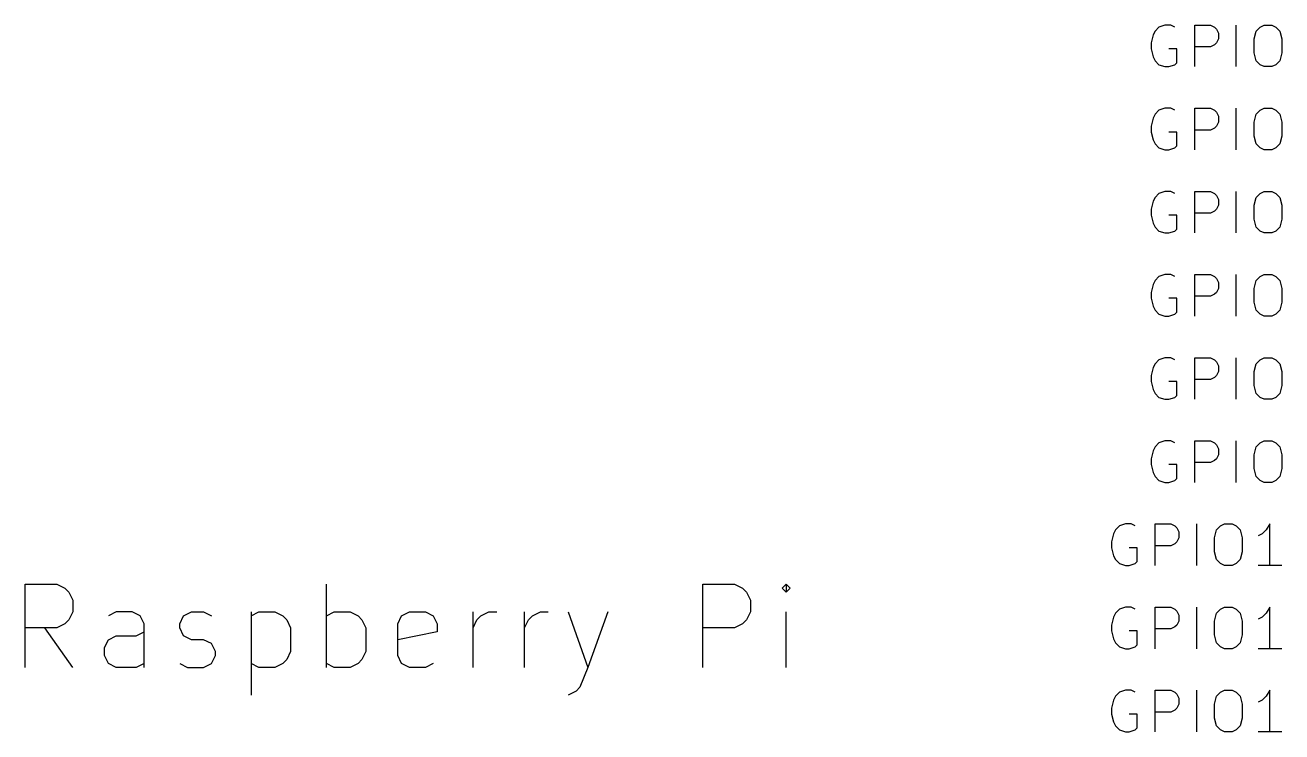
# Model space of a CAD drawing. Extents: x 0.4 to 16.1, y -11.3 to -0.4.
# Drawn here: x 3.043 to 4.553, y -7.523 to -6.673 of the extents above; entities that cross this region are included whole.
import ezdxf

# ---------------------------------------------------------------- set-up
doc = ezdxf.new("R2010")
doc.units = 0
doc.header["$MEASUREMENT"] = 0
doc.layers.add('CYAN2', color=4, linetype='CONTINUOUS')
doc.layers.add('RED2', color=1, linetype='CONTINUOUS')

msp = doc.modelspace()

# ---------------------------------------------------------------- linework, layer by layer
at = {"layer": 'CYAN2', "linetype": 'CONTINUOUS'}
for p, q in [((4.4124, -6.6731), (4.4052, -6.6755)), ((4.4124, -6.6731), (4.4052, -6.6755)), ((4.4195, -6.6731), (4.4124, -6.6731)), ((4.4195, -6.6731), (4.4124, -6.6731)), ((4.4243, -6.6755), (4.4195, -6.6731)), ((4.4243, -6.6755), (4.4195, -6.6731)), ((4.4481, -6.7231), (4.4481, -6.6731)), ((4.4481, -6.6731), (4.4671, -6.6731)), ((4.4481, -6.7231), (4.4481, -6.6731)), ((4.4481, -6.6731), (4.4671, -6.6731)), ((4.4671, -6.6731), (4.4719, -6.6755)), ((4.4671, -6.6731), (4.4719, -6.6755)), ((4.4981, -6.7231), (4.4981, -6.6731)), ((4.4981, -6.7231), (4.4981, -6.6731)), ((4.5267, -6.6755), (4.5314, -6.6731)), ((4.5267, -6.6755), (4.5314, -6.6731)), ((4.5314, -6.6731), (4.5409, -6.6731)), ((4.5314, -6.6731), (4.5409, -6.6731)), ((4.5409, -6.6731), (4.5457, -6.6755)), ((4.5409, -6.6731), (4.5457, -6.6755)), ((4.3981, -6.685), (4.3957, -6.6946)), ((4.3981, -6.685), (4.3957, -6.6946)), ((4.4005, -6.6803), (4.3981, -6.685)), ((4.4005, -6.6803), (4.3981, -6.685)), ((4.4052, -6.6755), (4.4005, -6.6803)), ((4.4052, -6.6755), (4.4005, -6.6803)), ((4.4719, -6.6755), (4.4743, -6.6779)), ((4.4719, -6.6755), (4.4743, -6.6779)), ((4.4743, -6.6779), (4.4767, -6.6827)), ((4.4743, -6.6779), (4.4767, -6.6827)), ((4.4767, -6.6827), (4.4767, -6.6898)), ((4.4767, -6.6827), (4.4767, -6.6898)), ((4.5195, -6.6898), (4.5219, -6.6803)), ((4.5195, -6.6898), (4.5219, -6.6803)), ((4.5219, -6.6803), (4.5267, -6.6755)), ((4.5219, -6.6803), (4.5267, -6.6755)), ((4.5457, -6.6755), (4.5505, -6.6803)), ((4.5457, -6.6755), (4.5505, -6.6803)), ((4.5505, -6.6803), (4.5529, -6.6898)), ((4.5505, -6.6803), (4.5529, -6.6898)), ((4.3957, -6.6946), (4.3957, -6.7017)), ((4.3957, -6.6946), (4.3957, -6.7017)), ((4.3957, -6.7017), (4.3981, -6.7112)), ((4.3957, -6.7017), (4.3981, -6.7112)), ((4.4267, -6.7017), (4.4171, -6.7017)), ((4.4267, -6.7017), (4.4171, -6.7017)), ((4.4267, -6.7184), (4.4267, -6.7017)), ((4.4267, -6.7184), (4.4267, -6.7017)), ((4.4671, -6.6993), (4.4481, -6.6993)), ((4.4671, -6.6993), (4.4481, -6.6993)), ((4.4719, -6.6969), (4.4671, -6.6993)), ((4.4719, -6.6969), (4.4671, -6.6993)), ((4.4743, -6.6946), (4.4719, -6.6969)), ((4.4743, -6.6946), (4.4719, -6.6969)), ((4.4767, -6.6898), (4.4743, -6.6946)), ((4.4767, -6.6898), (4.4743, -6.6946)), ((4.5195, -6.7065), (4.5195, -6.6898)), ((4.5195, -6.7065), (4.5195, -6.6898)), ((4.5529, -6.6898), (4.5529, -6.7065)), ((4.5529, -6.6898), (4.5529, -6.7065)), ((4.3981, -6.7112), (4.4005, -6.716)), ((4.3981, -6.7112), (4.4005, -6.716)), ((4.4005, -6.716), (4.4052, -6.7208)), ((4.4005, -6.716), (4.4052, -6.7208)), ((4.4243, -6.7208), (4.4267, -6.7184)), ((4.4243, -6.7208), (4.4267, -6.7184)), ((4.5219, -6.716), (4.5195, -6.7065)), ((4.5219, -6.716), (4.5195, -6.7065)), ((4.5267, -6.7208), (4.5219, -6.716)), ((4.5267, -6.7208), (4.5219, -6.716)), ((4.5505, -6.716), (4.5457, -6.7208)), ((4.5505, -6.716), (4.5457, -6.7208)), ((4.5529, -6.7065), (4.5505, -6.716)), ((4.5529, -6.7065), (4.5505, -6.716)), ((4.4052, -6.7208), (4.4124, -6.7231)), ((4.4052, -6.7208), (4.4124, -6.7231)), ((4.4124, -6.7231), (4.4171, -6.7231)), ((4.4124, -6.7231), (4.4171, -6.7231)), ((4.4171, -6.7231), (4.4243, -6.7208)), ((4.4171, -6.7231), (4.4243, -6.7208)), ((4.5314, -6.7231), (4.5267, -6.7208)), ((4.5314, -6.7231), (4.5267, -6.7208)), ((4.5409, -6.7231), (4.5314, -6.7231)), ((4.5409, -6.7231), (4.5314, -6.7231)), ((4.5457, -6.7208), (4.5409, -6.7231)), ((4.5457, -6.7208), (4.5409, -6.7231)), ((4.4052, -6.7755), (4.4005, -6.7803)), ((4.4052, -6.7755), (4.4005, -6.7803)), ((4.4124, -6.7731), (4.4052, -6.7755)), ((4.4124, -6.7731), (4.4052, -6.7755)), ((4.4195, -6.7731), (4.4124, -6.7731)), ((4.4195, -6.7731), (4.4124, -6.7731)), ((4.4243, -6.7755), (4.4195, -6.7731)), ((4.4243, -6.7755), (4.4195, -6.7731)), ((4.4481, -6.8231), (4.4481, -6.7731)), ((4.4481, -6.7731), (4.4671, -6.7731)), ((4.4481, -6.8231), (4.4481, -6.7731)), ((4.4481, -6.7731), (4.4671, -6.7731)), ((4.4671, -6.7731), (4.4719, -6.7755)), ((4.4671, -6.7731), (4.4719, -6.7755)), ((4.4719, -6.7755), (4.4743, -6.7779)), ((4.4719, -6.7755), (4.4743, -6.7779)), ((4.4743, -6.7779), (4.4767, -6.7827)), ((4.4743, -6.7779), (4.4767, -6.7827)), ((4.4981, -6.8231), (4.4981, -6.7731)), ((4.4981, -6.8231), (4.4981, -6.7731)), ((4.5219, -6.7803), (4.5267, -6.7755)), ((4.5219, -6.7803), (4.5267, -6.7755)), ((4.5267, -6.7755), (4.5314, -6.7731)), ((4.5267, -6.7755), (4.5314, -6.7731)), ((4.5314, -6.7731), (4.5409, -6.7731)), ((4.5314, -6.7731), (4.5409, -6.7731)), ((4.5409, -6.7731), (4.5457, -6.7755)), ((4.5409, -6.7731), (4.5457, -6.7755)), ((4.5457, -6.7755), (4.5505, -6.7803)), ((4.5457, -6.7755), (4.5505, -6.7803)), ((4.3981, -6.785), (4.3957, -6.7946)), ((4.3981, -6.785), (4.3957, -6.7946)), ((4.3957, -6.7946), (4.3957, -6.8017)), ((4.3957, -6.7946), (4.3957, -6.8017)), ((4.4005, -6.7803), (4.3981, -6.785)), ((4.4005, -6.7803), (4.3981, -6.785)), ((4.4743, -6.7946), (4.4719, -6.7969)), ((4.4743, -6.7946), (4.4719, -6.7969)), ((4.4767, -6.7898), (4.4743, -6.7946)), ((4.4767, -6.7898), (4.4743, -6.7946)), ((4.4767, -6.7827), (4.4767, -6.7898)), ((4.4767, -6.7827), (4.4767, -6.7898)), ((4.5195, -6.7898), (4.5219, -6.7803)), ((4.5195, -6.7898), (4.5219, -6.7803)), ((4.5195, -6.8065), (4.5195, -6.7898)), ((4.5195, -6.8065), (4.5195, -6.7898)), ((4.5505, -6.7803), (4.5529, -6.7898)), ((4.5505, -6.7803), (4.5529, -6.7898)), ((4.5529, -6.7898), (4.5529, -6.8065)), ((4.5529, -6.7898), (4.5529, -6.8065)), ((4.3957, -6.8017), (4.3981, -6.8112)), ((4.3957, -6.8017), (4.3981, -6.8112)), ((4.4267, -6.8017), (4.4171, -6.8017)), ((4.4267, -6.8017), (4.4171, -6.8017)), ((4.4267, -6.8184), (4.4267, -6.8017)), ((4.4267, -6.8184), (4.4267, -6.8017)), ((4.4671, -6.7993), (4.4481, -6.7993)), ((4.4671, -6.7993), (4.4481, -6.7993)), ((4.4719, -6.7969), (4.4671, -6.7993)), ((4.4719, -6.7969), (4.4671, -6.7993)), ((4.5219, -6.816), (4.5195, -6.8065)), ((4.5219, -6.816), (4.5195, -6.8065)), ((4.5529, -6.8065), (4.5505, -6.816)), ((4.5529, -6.8065), (4.5505, -6.816)), ((4.3981, -6.8112), (4.4005, -6.816)), ((4.3981, -6.8112), (4.4005, -6.816)), ((4.4005, -6.816), (4.4052, -6.8208)), ((4.4005, -6.816), (4.4052, -6.8208)), ((4.4052, -6.8208), (4.4124, -6.8231)), ((4.4052, -6.8208), (4.4124, -6.8231)), ((4.4124, -6.8231), (4.4171, -6.8231)), ((4.4124, -6.8231), (4.4171, -6.8231)), ((4.4171, -6.8231), (4.4243, -6.8208)), ((4.4171, -6.8231), (4.4243, -6.8208)), ((4.4243, -6.8208), (4.4267, -6.8184)), ((4.4243, -6.8208), (4.4267, -6.8184)), ((4.5267, -6.8208), (4.5219, -6.816)), ((4.5267, -6.8208), (4.5219, -6.816)), ((4.5314, -6.8231), (4.5267, -6.8208)), ((4.5314, -6.8231), (4.5267, -6.8208)), ((4.5409, -6.8231), (4.5314, -6.8231)), ((4.5409, -6.8231), (4.5314, -6.8231)), ((4.5457, -6.8208), (4.5409, -6.8231)), ((4.5457, -6.8208), (4.5409, -6.8231)), ((4.5505, -6.816), (4.5457, -6.8208)), ((4.5505, -6.816), (4.5457, -6.8208)), ((4.3981, -6.885), (4.3957, -6.8946)), ((4.3981, -6.885), (4.3957, -6.8946)), ((4.4005, -6.8803), (4.3981, -6.885)), ((4.4005, -6.8803), (4.3981, -6.885)), ((4.4052, -6.8755), (4.4005, -6.8803)), ((4.4052, -6.8755), (4.4005, -6.8803)), ((4.4124, -6.8731), (4.4052, -6.8755)), ((4.4124, -6.8731), (4.4052, -6.8755)), ((4.4195, -6.8731), (4.4124, -6.8731)), ((4.4195, -6.8731), (4.4124, -6.8731)), ((4.4243, -6.8755), (4.4195, -6.8731)), ((4.4243, -6.8755), (4.4195, -6.8731)), ((4.4481, -6.9231), (4.4481, -6.8731)), ((4.4481, -6.8731), (4.4671, -6.8731)), ((4.4481, -6.9231), (4.4481, -6.8731)), ((4.4481, -6.8731), (4.4671, -6.8731)), ((4.4671, -6.8731), (4.4719, -6.8755)), ((4.4671, -6.8731), (4.4719, -6.8755)), ((4.4719, -6.8755), (4.4743, -6.8779)), ((4.4719, -6.8755), (4.4743, -6.8779)), ((4.4743, -6.8779), (4.4767, -6.8827)), ((4.4743, -6.8779), (4.4767, -6.8827)), ((4.4767, -6.8827), (4.4767, -6.8898)), ((4.4767, -6.8827), (4.4767, -6.8898)), ((4.4981, -6.9231), (4.4981, -6.8731)), ((4.4981, -6.9231), (4.4981, -6.8731)), ((4.5195, -6.8898), (4.5219, -6.8803)), ((4.5195, -6.8898), (4.5219, -6.8803)), ((4.5219, -6.8803), (4.5267, -6.8755)), ((4.5219, -6.8803), (4.5267, -6.8755)), ((4.5267, -6.8755), (4.5314, -6.8731)), ((4.5267, -6.8755), (4.5314, -6.8731)), ((4.5314, -6.8731), (4.5409, -6.8731)), ((4.5314, -6.8731), (4.5409, -6.8731)), ((4.5409, -6.8731), (4.5457, -6.8755)), ((4.5409, -6.8731), (4.5457, -6.8755)), ((4.5457, -6.8755), (4.5505, -6.8803)), ((4.5457, -6.8755), (4.5505, -6.8803)), ((4.5505, -6.8803), (4.5529, -6.8898)), ((4.5505, -6.8803), (4.5529, -6.8898)), ((4.3957, -6.8946), (4.3957, -6.9017)), ((4.3957, -6.8946), (4.3957, -6.9017)), ((4.4671, -6.8993), (4.4481, -6.8993)), ((4.4671, -6.8993), (4.4481, -6.8993)), ((4.4719, -6.8969), (4.4671, -6.8993)), ((4.4719, -6.8969), (4.4671, -6.8993)), ((4.4743, -6.8946), (4.4719, -6.8969)), ((4.4743, -6.8946), (4.4719, -6.8969)), ((4.4767, -6.8898), (4.4743, -6.8946)), ((4.4767, -6.8898), (4.4743, -6.8946)), ((4.5195, -6.9065), (4.5195, -6.8898)), ((4.5195, -6.9065), (4.5195, -6.8898)), ((4.5529, -6.8898), (4.5529, -6.9065)), ((4.5529, -6.8898), (4.5529, -6.9065)), ((4.3957, -6.9017), (4.3981, -6.9112)), ((4.3957, -6.9017), (4.3981, -6.9112)), ((4.3981, -6.9112), (4.4005, -6.916)), ((4.3981, -6.9112), (4.4005, -6.916)), ((4.4267, -6.9017), (4.4171, -6.9017)), ((4.4267, -6.9017), (4.4171, -6.9017)), ((4.4267, -6.9184), (4.4267, -6.9017)), ((4.4267, -6.9184), (4.4267, -6.9017)), ((4.5219, -6.916), (4.5195, -6.9065)), ((4.5219, -6.916), (4.5195, -6.9065)), ((4.5529, -6.9065), (4.5505, -6.916)), ((4.5529, -6.9065), (4.5505, -6.916)), ((4.4005, -6.916), (4.4052, -6.9208)), ((4.4005, -6.916), (4.4052, -6.9208)), ((4.4052, -6.9208), (4.4124, -6.9231)), ((4.4052, -6.9208), (4.4124, -6.9231)), ((4.4124, -6.9231), (4.4171, -6.9231)), ((4.4124, -6.9231), (4.4171, -6.9231)), ((4.4171, -6.9231), (4.4243, -6.9208)), ((4.4171, -6.9231), (4.4243, -6.9208)), ((4.4243, -6.9208), (4.4267, -6.9184)), ((4.4243, -6.9208), (4.4267, -6.9184)), ((4.5267, -6.9208), (4.5219, -6.916)), ((4.5267, -6.9208), (4.5219, -6.916)), ((4.5314, -6.9231), (4.5267, -6.9208)), ((4.5314, -6.9231), (4.5267, -6.9208)), ((4.5409, -6.9231), (4.5314, -6.9231)), ((4.5409, -6.9231), (4.5314, -6.9231)), ((4.5457, -6.9208), (4.5409, -6.9231)), ((4.5457, -6.9208), (4.5409, -6.9231)), ((4.5505, -6.916), (4.5457, -6.9208)), ((4.5505, -6.916), (4.5457, -6.9208)), ((4.4052, -6.9755), (4.4005, -6.9803)), ((4.4052, -6.9755), (4.4005, -6.9803)), ((4.4124, -6.9731), (4.4052, -6.9755)), ((4.4124, -6.9731), (4.4052, -6.9755)), ((4.4195, -6.9731), (4.4124, -6.9731)), ((4.4195, -6.9731), (4.4124, -6.9731)), ((4.4243, -6.9755), (4.4195, -6.9731)), ((4.4243, -6.9755), (4.4195, -6.9731)), ((4.4481, -7.0231), (4.4481, -6.9731)), ((4.4481, -6.9731), (4.4671, -6.9731)), ((4.4481, -7.0231), (4.4481, -6.9731)), ((4.4481, -6.9731), (4.4671, -6.9731)), ((4.4671, -6.9731), (4.4719, -6.9755)), ((4.4671, -6.9731), (4.4719, -6.9755)), ((4.4719, -6.9755), (4.4743, -6.9779)), ((4.4719, -6.9755), (4.4743, -6.9779)), ((4.4981, -7.0231), (4.4981, -6.9731)), ((4.4981, -7.0231), (4.4981, -6.9731)), ((4.5219, -6.9803), (4.5267, -6.9755)), ((4.5219, -6.9803), (4.5267, -6.9755)), ((4.5267, -6.9755), (4.5314, -6.9731)), ((4.5267, -6.9755), (4.5314, -6.9731)), ((4.5314, -6.9731), (4.5409, -6.9731)), ((4.5314, -6.9731), (4.5409, -6.9731)), ((4.5409, -6.9731), (4.5457, -6.9755)), ((4.5409, -6.9731), (4.5457, -6.9755)), ((4.5457, -6.9755), (4.5505, -6.9803)), ((4.5457, -6.9755), (4.5505, -6.9803)), ((4.3981, -6.985), (4.3957, -6.9946)), ((4.3981, -6.985), (4.3957, -6.9946)), ((4.4005, -6.9803), (4.3981, -6.985)), ((4.4005, -6.9803), (4.3981, -6.985)), ((4.4743, -6.9779), (4.4767, -6.9827)), ((4.4743, -6.9779), (4.4767, -6.9827)), ((4.4767, -6.9898), (4.4743, -6.9946)), ((4.4767, -6.9898), (4.4743, -6.9946)), ((4.4767, -6.9827), (4.4767, -6.9898)), ((4.4767, -6.9827), (4.4767, -6.9898)), ((4.5195, -6.9898), (4.5219, -6.9803)), ((4.5195, -6.9898), (4.5219, -6.9803)), ((4.5195, -7.0065), (4.5195, -6.9898)), ((4.5195, -7.0065), (4.5195, -6.9898)), ((4.5505, -6.9803), (4.5529, -6.9898)), ((4.5505, -6.9803), (4.5529, -6.9898)), ((4.5529, -6.9898), (4.5529, -7.0065)), ((4.5529, -6.9898), (4.5529, -7.0065)), ((4.3957, -6.9946), (4.3957, -7.0017)), ((4.3957, -6.9946), (4.3957, -7.0017)), ((4.3957, -7.0017), (4.3981, -7.0112)), ((4.3957, -7.0017), (4.3981, -7.0112)), ((4.4267, -7.0017), (4.4171, -7.0017)), ((4.4267, -7.0017), (4.4171, -7.0017)), ((4.4267, -7.0184), (4.4267, -7.0017)), ((4.4267, -7.0184), (4.4267, -7.0017)), ((4.4671, -6.9993), (4.4481, -6.9993)), ((4.4671, -6.9993), (4.4481, -6.9993)), ((4.4719, -6.9969), (4.4671, -6.9993)), ((4.4719, -6.9969), (4.4671, -6.9993)), ((4.4743, -6.9946), (4.4719, -6.9969)), ((4.4743, -6.9946), (4.4719, -6.9969)), ((4.3981, -7.0112), (4.4005, -7.016)), ((4.3981, -7.0112), (4.4005, -7.016)), ((4.4005, -7.016), (4.4052, -7.0208)), ((4.4005, -7.016), (4.4052, -7.0208)), ((4.4052, -7.0208), (4.4124, -7.0231)), ((4.4052, -7.0208), (4.4124, -7.0231)), ((4.4171, -7.0231), (4.4243, -7.0208)), ((4.4171, -7.0231), (4.4243, -7.0208)), ((4.4243, -7.0208), (4.4267, -7.0184)), ((4.4243, -7.0208), (4.4267, -7.0184)), ((4.5219, -7.016), (4.5195, -7.0065)), ((4.5219, -7.016), (4.5195, -7.0065)), ((4.5267, -7.0208), (4.5219, -7.016)), ((4.5267, -7.0208), (4.5219, -7.016)), ((4.5314, -7.0231), (4.5267, -7.0208)), ((4.5314, -7.0231), (4.5267, -7.0208)), ((4.5457, -7.0208), (4.5409, -7.0231)), ((4.5457, -7.0208), (4.5409, -7.0231)), ((4.5505, -7.016), (4.5457, -7.0208)), ((4.5505, -7.016), (4.5457, -7.0208)), ((4.5529, -7.0065), (4.5505, -7.016)), ((4.5529, -7.0065), (4.5505, -7.016)), ((4.4124, -7.0231), (4.4171, -7.0231)), ((4.4124, -7.0231), (4.4171, -7.0231)), ((4.5409, -7.0231), (4.5314, -7.0231)), ((4.5409, -7.0231), (4.5314, -7.0231)), ((4.4005, -7.0803), (4.3981, -7.085)), ((4.4005, -7.0803), (4.3981, -7.085)), ((4.4052, -7.0755), (4.4005, -7.0803)), ((4.4052, -7.0755), (4.4005, -7.0803)), ((4.4124, -7.0731), (4.4052, -7.0755)), ((4.4124, -7.0731), (4.4052, -7.0755)), ((4.4195, -7.0731), (4.4124, -7.0731)), ((4.4195, -7.0731), (4.4124, -7.0731)), ((4.4243, -7.0755), (4.4195, -7.0731)), ((4.4243, -7.0755), (4.4195, -7.0731)), ((4.4481, -7.1231), (4.4481, -7.0731)), ((4.4481, -7.0731), (4.4671, -7.0731)), ((4.4481, -7.1231), (4.4481, -7.0731)), ((4.4481, -7.0731), (4.4671, -7.0731)), ((4.4671, -7.0731), (4.4719, -7.0755)), ((4.4671, -7.0731), (4.4719, -7.0755)), ((4.4719, -7.0755), (4.4743, -7.0779)), ((4.4719, -7.0755), (4.4743, -7.0779)), ((4.4743, -7.0779), (4.4767, -7.0827)), ((4.4743, -7.0779), (4.4767, -7.0827)), ((4.4981, -7.1231), (4.4981, -7.0731)), ((4.4981, -7.1231), (4.4981, -7.0731)), ((4.5195, -7.0898), (4.5219, -7.0803)), ((4.5195, -7.0898), (4.5219, -7.0803)), ((4.5219, -7.0803), (4.5267, -7.0755)), ((4.5219, -7.0803), (4.5267, -7.0755)), ((4.5267, -7.0755), (4.5314, -7.0731)), ((4.5267, -7.0755), (4.5314, -7.0731)), ((4.5314, -7.0731), (4.5409, -7.0731)), ((4.5314, -7.0731), (4.5409, -7.0731)), ((4.5409, -7.0731), (4.5457, -7.0755)), ((4.5409, -7.0731), (4.5457, -7.0755)), ((4.5457, -7.0755), (4.5505, -7.0803)), ((4.5457, -7.0755), (4.5505, -7.0803)), ((4.5505, -7.0803), (4.5529, -7.0898)), ((4.5505, -7.0803), (4.5529, -7.0898)), ((4.3981, -7.085), (4.3957, -7.0946)), ((4.3981, -7.085), (4.3957, -7.0946)), ((4.3957, -7.0946), (4.3957, -7.1017)), ((4.3957, -7.0946), (4.3957, -7.1017)), ((4.4719, -7.0969), (4.4671, -7.0993)), ((4.4719, -7.0969), (4.4671, -7.0993)), ((4.4743, -7.0946), (4.4719, -7.0969)), ((4.4743, -7.0946), (4.4719, -7.0969)), ((4.4767, -7.0898), (4.4743, -7.0946)), ((4.4767, -7.0898), (4.4743, -7.0946)), ((4.4767, -7.0827), (4.4767, -7.0898)), ((4.4767, -7.0827), (4.4767, -7.0898)), ((4.5195, -7.1065), (4.5195, -7.0898)), ((4.5195, -7.1065), (4.5195, -7.0898)), ((4.5529, -7.0898), (4.5529, -7.1065)), ((4.5529, -7.0898), (4.5529, -7.1065)), ((4.3957, -7.1017), (4.3981, -7.1112)), ((4.3957, -7.1017), (4.3981, -7.1112)), ((4.3981, -7.1112), (4.4005, -7.116)), ((4.3981, -7.1112), (4.4005, -7.116)), ((4.4267, -7.1017), (4.4171, -7.1017)), ((4.4267, -7.1017), (4.4171, -7.1017)), ((4.4267, -7.1184), (4.4267, -7.1017)), ((4.4267, -7.1184), (4.4267, -7.1017)), ((4.4671, -7.0993), (4.4481, -7.0993)), ((4.4671, -7.0993), (4.4481, -7.0993)), ((4.5219, -7.116), (4.5195, -7.1065)), ((4.5219, -7.116), (4.5195, -7.1065)), ((4.5529, -7.1065), (4.5505, -7.116)), ((4.5529, -7.1065), (4.5505, -7.116)), ((4.4005, -7.116), (4.4052, -7.1208)), ((4.4005, -7.116), (4.4052, -7.1208)), ((4.4052, -7.1208), (4.4124, -7.1231)), ((4.4052, -7.1208), (4.4124, -7.1231)), ((4.4124, -7.1231), (4.4171, -7.1231)), ((4.4124, -7.1231), (4.4171, -7.1231)), ((4.4171, -7.1231), (4.4243, -7.1208)), ((4.4171, -7.1231), (4.4243, -7.1208)), ((4.4243, -7.1208), (4.4267, -7.1184)), ((4.4243, -7.1208), (4.4267, -7.1184)), ((4.5267, -7.1208), (4.5219, -7.116)), ((4.5267, -7.1208), (4.5219, -7.116)), ((4.5314, -7.1231), (4.5267, -7.1208)), ((4.5314, -7.1231), (4.5267, -7.1208)), ((4.5409, -7.1231), (4.5314, -7.1231)), ((4.5409, -7.1231), (4.5314, -7.1231)), ((4.5457, -7.1208), (4.5409, -7.1231)), ((4.5457, -7.1208), (4.5409, -7.1231)), ((4.5505, -7.116), (4.5457, -7.1208)), ((4.5505, -7.116), (4.5457, -7.1208)), ((4.3981, -7.185), (4.3957, -7.1946)), ((4.3981, -7.185), (4.3957, -7.1946)), ((4.4005, -7.1803), (4.3981, -7.185)), ((4.4005, -7.1803), (4.3981, -7.185)), ((4.4052, -7.1755), (4.4005, -7.1803)), ((4.4052, -7.1755), (4.4005, -7.1803)), ((4.4124, -7.1731), (4.4052, -7.1755)), ((4.4124, -7.1731), (4.4052, -7.1755)), ((4.4195, -7.1731), (4.4124, -7.1731)), ((4.4195, -7.1731), (4.4124, -7.1731)), ((4.4243, -7.1755), (4.4195, -7.1731)), ((4.4243, -7.1755), (4.4195, -7.1731)), ((4.4481, -7.2231), (4.4481, -7.1731)), ((4.4481, -7.1731), (4.4671, -7.1731)), ((4.4481, -7.2231), (4.4481, -7.1731)), ((4.4481, -7.1731), (4.4671, -7.1731)), ((4.4671, -7.1731), (4.4719, -7.1755)), ((4.4671, -7.1731), (4.4719, -7.1755)), ((4.4719, -7.1755), (4.4743, -7.1779)), ((4.4719, -7.1755), (4.4743, -7.1779)), ((4.4743, -7.1779), (4.4767, -7.1827)), ((4.4743, -7.1779), (4.4767, -7.1827)), ((4.4767, -7.1827), (4.4767, -7.1898)), ((4.4767, -7.1827), (4.4767, -7.1898)), ((4.4981, -7.2231), (4.4981, -7.1731)), ((4.4981, -7.2231), (4.4981, -7.1731)), ((4.5195, -7.1898), (4.5219, -7.1803)), ((4.5195, -7.1898), (4.5219, -7.1803)), ((4.5219, -7.1803), (4.5267, -7.1755)), ((4.5219, -7.1803), (4.5267, -7.1755)), ((4.5267, -7.1755), (4.5314, -7.1731)), ((4.5267, -7.1755), (4.5314, -7.1731)), ((4.5314, -7.1731), (4.5409, -7.1731)), ((4.5314, -7.1731), (4.5409, -7.1731)), ((4.5409, -7.1731), (4.5457, -7.1755)), ((4.5409, -7.1731), (4.5457, -7.1755)), ((4.5457, -7.1755), (4.5505, -7.1803)), ((4.5457, -7.1755), (4.5505, -7.1803)), ((4.5505, -7.1803), (4.5529, -7.1898)), ((4.5505, -7.1803), (4.5529, -7.1898)), ((4.3957, -7.1946), (4.3957, -7.2017)), ((4.3957, -7.1946), (4.3957, -7.2017)), ((4.3957, -7.2017), (4.3981, -7.2112)), ((4.3957, -7.2017), (4.3981, -7.2112)), ((4.4267, -7.2017), (4.4171, -7.2017)), ((4.4267, -7.2017), (4.4171, -7.2017)), ((4.4267, -7.2184), (4.4267, -7.2017)), ((4.4267, -7.2184), (4.4267, -7.2017)), ((4.4671, -7.1993), (4.4481, -7.1993)), ((4.4671, -7.1993), (4.4481, -7.1993)), ((4.4719, -7.1969), (4.4671, -7.1993)), ((4.4719, -7.1969), (4.4671, -7.1993)), ((4.4743, -7.1946), (4.4719, -7.1969)), ((4.4743, -7.1946), (4.4719, -7.1969)), ((4.4767, -7.1898), (4.4743, -7.1946)), ((4.4767, -7.1898), (4.4743, -7.1946)), ((4.5195, -7.2065), (4.5195, -7.1898)), ((4.5195, -7.2065), (4.5195, -7.1898)), ((4.5529, -7.1898), (4.5529, -7.2065)), ((4.5529, -7.1898), (4.5529, -7.2065)), ((4.3981, -7.2112), (4.4005, -7.216)), ((4.3981, -7.2112), (4.4005, -7.216)), ((4.4005, -7.216), (4.4052, -7.2208)), ((4.4005, -7.216), (4.4052, -7.2208)), ((4.5219, -7.216), (4.5195, -7.2065)), ((4.5219, -7.216), (4.5195, -7.2065)), ((4.5267, -7.2208), (4.5219, -7.216)), ((4.5267, -7.2208), (4.5219, -7.216)), ((4.5505, -7.216), (4.5457, -7.2208)), ((4.5505, -7.216), (4.5457, -7.2208)), ((4.5529, -7.2065), (4.5505, -7.216)), ((4.5529, -7.2065), (4.5505, -7.216)), ((4.4052, -7.2208), (4.4124, -7.2231)), ((4.4052, -7.2208), (4.4124, -7.2231)), ((4.4124, -7.2231), (4.4171, -7.2231)), ((4.4124, -7.2231), (4.4171, -7.2231)), ((4.4171, -7.2231), (4.4243, -7.2208)), ((4.4171, -7.2231), (4.4243, -7.2208)), ((4.4243, -7.2208), (4.4267, -7.2184)), ((4.4243, -7.2208), (4.4267, -7.2184)), ((4.5314, -7.2231), (4.5267, -7.2208)), ((4.5314, -7.2231), (4.5267, -7.2208)), ((4.5409, -7.2231), (4.5314, -7.2231)), ((4.5409, -7.2231), (4.5314, -7.2231)), ((4.5457, -7.2208), (4.5409, -7.2231)), ((4.5457, -7.2208), (4.5409, -7.2231)), ((4.3576, -7.2755), (4.3529, -7.2803)), ((4.3576, -7.2755), (4.3529, -7.2803)), ((4.3648, -7.2731), (4.3576, -7.2755)), ((4.3648, -7.2731), (4.3576, -7.2755)), ((4.3719, -7.2731), (4.3648, -7.2731)), ((4.3719, -7.2731), (4.3648, -7.2731)), ((4.3767, -7.2755), (4.3719, -7.2731)), ((4.3767, -7.2755), (4.3719, -7.2731)), ((4.4005, -7.3231), (4.4005, -7.2731)), ((4.4005, -7.2731), (4.4195, -7.2731)), ((4.4005, -7.3231), (4.4005, -7.2731)), ((4.4005, -7.2731), (4.4195, -7.2731)), ((4.4195, -7.2731), (4.4243, -7.2755)), ((4.4195, -7.2731), (4.4243, -7.2755)), ((4.4243, -7.2755), (4.4267, -7.2779)), ((4.4243, -7.2755), (4.4267, -7.2779)), ((4.4267, -7.2779), (4.429, -7.2827)), ((4.4267, -7.2779), (4.429, -7.2827)), ((4.4505, -7.3231), (4.4505, -7.2731)), ((4.4505, -7.3231), (4.4505, -7.2731)), ((4.4743, -7.2803), (4.479, -7.2755)), ((4.4743, -7.2803), (4.479, -7.2755)), ((4.479, -7.2755), (4.4838, -7.2731)), ((4.479, -7.2755), (4.4838, -7.2731)), ((4.4838, -7.2731), (4.4933, -7.2731)), ((4.4838, -7.2731), (4.4933, -7.2731)), ((4.4933, -7.2731), (4.4981, -7.2755)), ((4.4933, -7.2731), (4.4981, -7.2755)), ((4.4981, -7.2755), (4.5029, -7.2803)), ((4.4981, -7.2755), (4.5029, -7.2803)), ((4.5386, -7.2731), (4.5338, -7.2803)), ((4.5386, -7.2731), (4.5338, -7.2803)), ((4.5386, -7.3231), (4.5386, -7.2731)), ((4.5386, -7.3231), (4.5386, -7.2731)), ((4.3505, -7.285), (4.3481, -7.2946)), ((4.3505, -7.285), (4.3481, -7.2946)), ((4.3529, -7.2803), (4.3505, -7.285)), ((4.3529, -7.2803), (4.3505, -7.285)), ((4.429, -7.2898), (4.4267, -7.2946)), ((4.429, -7.2898), (4.4267, -7.2946)), ((4.429, -7.2827), (4.429, -7.2898)), ((4.429, -7.2827), (4.429, -7.2898)), ((4.4719, -7.2898), (4.4743, -7.2803)), ((4.4719, -7.2898), (4.4743, -7.2803)), ((4.4719, -7.3065), (4.4719, -7.2898)), ((4.4719, -7.3065), (4.4719, -7.2898)), ((4.5029, -7.2803), (4.5052, -7.2898)), ((4.5029, -7.2803), (4.5052, -7.2898)), ((4.5052, -7.2898), (4.5052, -7.3065)), ((4.5052, -7.2898), (4.5052, -7.3065)), ((4.529, -7.285), (4.5243, -7.2874)), ((4.529, -7.285), (4.5243, -7.2874)), ((4.5338, -7.2803), (4.529, -7.285)), ((4.5338, -7.2803), (4.529, -7.285)), ((4.3481, -7.2946), (4.3481, -7.3017)), ((4.3481, -7.2946), (4.3481, -7.3017)), ((4.3481, -7.3017), (4.3505, -7.3112)), ((4.3481, -7.3017), (4.3505, -7.3112)), ((4.379, -7.3017), (4.3695, -7.3017)), ((4.379, -7.3017), (4.3695, -7.3017)), ((4.379, -7.3184), (4.379, -7.3017)), ((4.379, -7.3184), (4.379, -7.3017)), ((4.4195, -7.2993), (4.4005, -7.2993)), ((4.4195, -7.2993), (4.4005, -7.2993)), ((4.4243, -7.2969), (4.4195, -7.2993)), ((4.4243, -7.2969), (4.4195, -7.2993)), ((4.4267, -7.2946), (4.4243, -7.2969)), ((4.4267, -7.2946), (4.4243, -7.2969)), ((4.4743, -7.316), (4.4719, -7.3065)), ((4.4743, -7.316), (4.4719, -7.3065)), ((4.5052, -7.3065), (4.5029, -7.316)), ((4.5052, -7.3065), (4.5029, -7.316)), ((4.3505, -7.3112), (4.3529, -7.316)), ((4.3505, -7.3112), (4.3529, -7.316)), ((4.3529, -7.316), (4.3576, -7.3208)), ((4.3529, -7.316), (4.3576, -7.3208)), ((4.3576, -7.3208), (4.3648, -7.3231)), ((4.3576, -7.3208), (4.3648, -7.3231)), ((4.3648, -7.3231), (4.3695, -7.3231)), ((4.3648, -7.3231), (4.3695, -7.3231)), ((4.3695, -7.3231), (4.3767, -7.3208)), ((4.3695, -7.3231), (4.3767, -7.3208)), ((4.3767, -7.3208), (4.379, -7.3184)), ((4.3767, -7.3208), (4.379, -7.3184)), ((4.479, -7.3208), (4.4743, -7.316)), ((4.479, -7.3208), (4.4743, -7.316)), ((4.4838, -7.3231), (4.479, -7.3208)), ((4.4838, -7.3231), (4.479, -7.3208)), ((4.4933, -7.3231), (4.4838, -7.3231)), ((4.4933, -7.3231), (4.4838, -7.3231)), ((4.4981, -7.3208), (4.4933, -7.3231)), ((4.4981, -7.3208), (4.4933, -7.3231)), ((4.5029, -7.316), (4.4981, -7.3208)), ((4.5029, -7.316), (4.4981, -7.3208)), ((4.5529, -7.3231), (4.5243, -7.3231)), ((4.5529, -7.3231), (4.5243, -7.3231)), ((4.3529, -7.3803), (4.3505, -7.385)), ((4.3529, -7.3803), (4.3505, -7.385)), ((4.3576, -7.3755), (4.3529, -7.3803)), ((4.3576, -7.3755), (4.3529, -7.3803)), ((4.3648, -7.3731), (4.3576, -7.3755)), ((4.3648, -7.3731), (4.3576, -7.3755)), ((4.3719, -7.3731), (4.3648, -7.3731)), ((4.3719, -7.3731), (4.3648, -7.3731)), ((4.3767, -7.3755), (4.3719, -7.3731)), ((4.3767, -7.3755), (4.3719, -7.3731)), ((4.4005, -7.4231), (4.4005, -7.3731)), ((4.4005, -7.3731), (4.4195, -7.3731)), ((4.4005, -7.4231), (4.4005, -7.3731)), ((4.4005, -7.3731), (4.4195, -7.3731)), ((4.4195, -7.3731), (4.4243, -7.3755)), ((4.4195, -7.3731), (4.4243, -7.3755)), ((4.4243, -7.3755), (4.4267, -7.3779)), ((4.4243, -7.3755), (4.4267, -7.3779)), ((4.4267, -7.3779), (4.429, -7.3827)), ((4.4267, -7.3779), (4.429, -7.3827)), ((4.429, -7.3827), (4.429, -7.3898)), ((4.429, -7.3827), (4.429, -7.3898)), ((4.4505, -7.4231), (4.4505, -7.3731)), ((4.4505, -7.4231), (4.4505, -7.3731)), ((4.4719, -7.3898), (4.4743, -7.3803)), ((4.4719, -7.3898), (4.4743, -7.3803)), ((4.4743, -7.3803), (4.479, -7.3755)), ((4.4743, -7.3803), (4.479, -7.3755)), ((4.479, -7.3755), (4.4838, -7.3731)), ((4.479, -7.3755), (4.4838, -7.3731)), ((4.4838, -7.3731), (4.4933, -7.3731)), ((4.4838, -7.3731), (4.4933, -7.3731)), ((4.4933, -7.3731), (4.4981, -7.3755)), ((4.4933, -7.3731), (4.4981, -7.3755)), ((4.4981, -7.3755), (4.5029, -7.3803)), ((4.4981, -7.3755), (4.5029, -7.3803)), ((4.5029, -7.3803), (4.5052, -7.3898)), ((4.5029, -7.3803), (4.5052, -7.3898)), ((4.5338, -7.3803), (4.529, -7.385)), ((4.5338, -7.3803), (4.529, -7.385)), ((4.5386, -7.3731), (4.5338, -7.3803)), ((4.5386, -7.3731), (4.5338, -7.3803)), ((4.5386, -7.4231), (4.5386, -7.3731)), ((4.5386, -7.4231), (4.5386, -7.3731)), ((4.3505, -7.385), (4.3481, -7.3946)), ((4.3505, -7.385), (4.3481, -7.3946)), ((4.3481, -7.3946), (4.3481, -7.4017)), ((4.3481, -7.3946), (4.3481, -7.4017)), ((4.4243, -7.3969), (4.4195, -7.3993)), ((4.4243, -7.3969), (4.4195, -7.3993)), ((4.4267, -7.3946), (4.4243, -7.3969)), ((4.4267, -7.3946), (4.4243, -7.3969)), ((4.429, -7.3898), (4.4267, -7.3946)), ((4.429, -7.3898), (4.4267, -7.3946)), ((4.4719, -7.4065), (4.4719, -7.3898)), ((4.4719, -7.4065), (4.4719, -7.3898)), ((4.5052, -7.3898), (4.5052, -7.4065)), ((4.5052, -7.3898), (4.5052, -7.4065)), ((4.529, -7.385), (4.5243, -7.3874)), ((4.529, -7.385), (4.5243, -7.3874)), ((4.3481, -7.4017), (4.3505, -7.4112)), ((4.3481, -7.4017), (4.3505, -7.4112)), ((4.3505, -7.4112), (4.3529, -7.416)), ((4.3505, -7.4112), (4.3529, -7.416)), ((4.379, -7.4017), (4.3695, -7.4017)), ((4.379, -7.4017), (4.3695, -7.4017)), ((4.379, -7.4184), (4.379, -7.4017)), ((4.379, -7.4184), (4.379, -7.4017)), ((4.4195, -7.3993), (4.4005, -7.3993)), ((4.4195, -7.3993), (4.4005, -7.3993)), ((4.4743, -7.416), (4.4719, -7.4065)), ((4.4743, -7.416), (4.4719, -7.4065)), ((4.5052, -7.4065), (4.5029, -7.416)), ((4.5052, -7.4065), (4.5029, -7.416)), ((4.3529, -7.416), (4.3576, -7.4208)), ((4.3529, -7.416), (4.3576, -7.4208)), ((4.3576, -7.4208), (4.3648, -7.4231)), ((4.3576, -7.4208), (4.3648, -7.4231)), ((4.3648, -7.4231), (4.3695, -7.4231)), ((4.3648, -7.4231), (4.3695, -7.4231)), ((4.3695, -7.4231), (4.3767, -7.4208)), ((4.3695, -7.4231), (4.3767, -7.4208)), ((4.3767, -7.4208), (4.379, -7.4184)), ((4.3767, -7.4208), (4.379, -7.4184)), ((4.479, -7.4208), (4.4743, -7.416)), ((4.479, -7.4208), (4.4743, -7.416)), ((4.4838, -7.4231), (4.479, -7.4208)), ((4.4838, -7.4231), (4.479, -7.4208)), ((4.4933, -7.4231), (4.4838, -7.4231)), ((4.4933, -7.4231), (4.4838, -7.4231)), ((4.4981, -7.4208), (4.4933, -7.4231)), ((4.4981, -7.4208), (4.4933, -7.4231)), ((4.5029, -7.416), (4.4981, -7.4208)), ((4.5029, -7.416), (4.4981, -7.4208)), ((4.5529, -7.4231), (4.5243, -7.4231)), ((4.5529, -7.4231), (4.5243, -7.4231)), ((4.3648, -7.4731), (4.3576, -7.4755)), ((4.3648, -7.4731), (4.3576, -7.4755)), ((4.3719, -7.4731), (4.3648, -7.4731)), ((4.3719, -7.4731), (4.3648, -7.4731)), ((4.3767, -7.4755), (4.3719, -7.4731)), ((4.3767, -7.4755), (4.3719, -7.4731)), ((4.4005, -7.5231), (4.4005, -7.4731)), ((4.4005, -7.4731), (4.4195, -7.4731)), ((4.4005, -7.5231), (4.4005, -7.4731)), ((4.4005, -7.4731), (4.4195, -7.4731)), ((4.4195, -7.4731), (4.4243, -7.4755)), ((4.4195, -7.4731), (4.4243, -7.4755)), ((4.4505, -7.5231), (4.4505, -7.4731)), ((4.4505, -7.5231), (4.4505, -7.4731)), ((4.479, -7.4755), (4.4838, -7.4731)), ((4.479, -7.4755), (4.4838, -7.4731)), ((4.4838, -7.4731), (4.4933, -7.4731)), ((4.4838, -7.4731), (4.4933, -7.4731)), ((4.4933, -7.4731), (4.4981, -7.4755)), ((4.4933, -7.4731), (4.4981, -7.4755)), ((4.5386, -7.4731), (4.5338, -7.4803)), ((4.5386, -7.4731), (4.5338, -7.4803)), ((4.5386, -7.5231), (4.5386, -7.4731)), ((4.5386, -7.5231), (4.5386, -7.4731)), ((4.3505, -7.485), (4.3481, -7.4946)), ((4.3505, -7.485), (4.3481, -7.4946)), ((4.3529, -7.4803), (4.3505, -7.485)), ((4.3529, -7.4803), (4.3505, -7.485)), ((4.3576, -7.4755), (4.3529, -7.4803)), ((4.3576, -7.4755), (4.3529, -7.4803)), ((4.4243, -7.4755), (4.4267, -7.4779)), ((4.4243, -7.4755), (4.4267, -7.4779)), ((4.4267, -7.4779), (4.429, -7.4827)), ((4.4267, -7.4779), (4.429, -7.4827)), ((4.429, -7.4827), (4.429, -7.4898)), ((4.429, -7.4827), (4.429, -7.4898)), ((4.4719, -7.4898), (4.4743, -7.4803)), ((4.4719, -7.4898), (4.4743, -7.4803)), ((4.4743, -7.4803), (4.479, -7.4755)), ((4.4743, -7.4803), (4.479, -7.4755)), ((4.4981, -7.4755), (4.5029, -7.4803)), ((4.4981, -7.4755), (4.5029, -7.4803)), ((4.5029, -7.4803), (4.5052, -7.4898)), ((4.5029, -7.4803), (4.5052, -7.4898)), ((4.529, -7.485), (4.5243, -7.4874)), ((4.529, -7.485), (4.5243, -7.4874)), ((4.5338, -7.4803), (4.529, -7.485)), ((4.5338, -7.4803), (4.529, -7.485)), ((4.3481, -7.4946), (4.3481, -7.5017)), ((4.3481, -7.4946), (4.3481, -7.5017)), ((4.3481, -7.5017), (4.3505, -7.5112)), ((4.3481, -7.5017), (4.3505, -7.5112)), ((4.379, -7.5017), (4.3695, -7.5017)), ((4.379, -7.5017), (4.3695, -7.5017)), ((4.379, -7.5184), (4.379, -7.5017)), ((4.379, -7.5184), (4.379, -7.5017)), ((4.4195, -7.4993), (4.4005, -7.4993)), ((4.4195, -7.4993), (4.4005, -7.4993)), ((4.4243, -7.4969), (4.4195, -7.4993)), ((4.4243, -7.4969), (4.4195, -7.4993)), ((4.4267, -7.4946), (4.4243, -7.4969)), ((4.4267, -7.4946), (4.4243, -7.4969)), ((4.429, -7.4898), (4.4267, -7.4946)), ((4.429, -7.4898), (4.4267, -7.4946)), ((4.4719, -7.5065), (4.4719, -7.4898)), ((4.4719, -7.5065), (4.4719, -7.4898)), ((4.5052, -7.4898), (4.5052, -7.5065)), ((4.5052, -7.4898), (4.5052, -7.5065)), ((4.3505, -7.5112), (4.3529, -7.516)), ((4.3505, -7.5112), (4.3529, -7.516)), ((4.3529, -7.516), (4.3576, -7.5208)), ((4.3529, -7.516), (4.3576, -7.5208)), ((4.3767, -7.5208), (4.379, -7.5184)), ((4.3767, -7.5208), (4.379, -7.5184)), ((4.4743, -7.516), (4.4719, -7.5065)), ((4.4743, -7.516), (4.4719, -7.5065)), ((4.479, -7.5208), (4.4743, -7.516)), ((4.479, -7.5208), (4.4743, -7.516)), ((4.5029, -7.516), (4.4981, -7.5208)), ((4.5029, -7.516), (4.4981, -7.5208)), ((4.5052, -7.5065), (4.5029, -7.516)), ((4.5052, -7.5065), (4.5029, -7.516)), ((4.3576, -7.5208), (4.3648, -7.5231)), ((4.3576, -7.5208), (4.3648, -7.5231)), ((4.3648, -7.5231), (4.3695, -7.5231)), ((4.3648, -7.5231), (4.3695, -7.5231)), ((4.3695, -7.5231), (4.3767, -7.5208)), ((4.3695, -7.5231), (4.3767, -7.5208)), ((4.4838, -7.5231), (4.479, -7.5208)), ((4.4838, -7.5231), (4.479, -7.5208)), ((4.4933, -7.5231), (4.4838, -7.5231)), ((4.4933, -7.5231), (4.4838, -7.5231)), ((4.4981, -7.5208), (4.4933, -7.5231)), ((4.4981, -7.5208), (4.4933, -7.5231)), ((4.5529, -7.5231), (4.5243, -7.5231)), ((4.5529, -7.5231), (4.5243, -7.5231))]:
    msp.add_line(p, q, dxfattribs=at)
at = {"layer": 'RED2', "linetype": 'CONTINUOUS'}
for p, q in [((3.0429, -7.4456), (3.0429, -7.3456)), ((3.0429, -7.3456), (3.081, -7.3456)), ((3.081, -7.3456), (3.0905, -7.3504)), ((3.0905, -7.3504), (3.0952, -7.3551)), ((3.4048, -7.4456), (3.4048, -7.3456)), ((3.8571, -7.4456), (3.8571, -7.3456)), ((3.8571, -7.3456), (3.8952, -7.3456)), ((3.8952, -7.3456), (3.9048, -7.3504)), ((3.9048, -7.3504), (3.9095, -7.3551)), ((3.9571, -7.3456), (3.9524, -7.3504)), ((3.9524, -7.3504), (3.9571, -7.3551)), ((3.9619, -7.3504), (3.9571, -7.3456)), ((3.9571, -7.3456), (3.9571, -7.3551)), ((3.9571, -7.3551), (3.9619, -7.3504)), ((3.0952, -7.3551), (3.1, -7.3647)), ((3.1, -7.3647), (3.1, -7.3789)), ((3.9095, -7.3551), (3.9143, -7.3647)), ((3.9143, -7.3647), (3.9143, -7.3789)), ((3.1, -7.3789), (3.0952, -7.3885)), ((3.1524, -7.3789), (3.1429, -7.3837)), ((3.1714, -7.3789), (3.1524, -7.3789)), ((3.181, -7.3837), (3.1714, -7.3789)), ((3.1857, -7.3932), (3.181, -7.3837)), ((3.2286, -7.3932), (3.2333, -7.3837)), ((3.2333, -7.3837), (3.2429, -7.3789)), ((3.2429, -7.3789), (3.2571, -7.3789)), ((3.2571, -7.3789), (3.2667, -7.3837)), ((3.3143, -7.3789), (3.3143, -7.4789)), ((3.3143, -7.3837), (3.3238, -7.3789)), ((3.3238, -7.3789), (3.3429, -7.3789)), ((3.3429, -7.3789), (3.3524, -7.3837)), ((3.3524, -7.3837), (3.3571, -7.3885)), ((3.4048, -7.3837), (3.4143, -7.3789)), ((3.4143, -7.3789), (3.4333, -7.3789)), ((3.4333, -7.3789), (3.4429, -7.3837)), ((3.4429, -7.3837), (3.4476, -7.3885)), ((3.4905, -7.3932), (3.4952, -7.3837)), ((3.4952, -7.3837), (3.5048, -7.3789)), ((3.5048, -7.3789), (3.5238, -7.3789)), ((3.5238, -7.3789), (3.5333, -7.3837)), ((3.5333, -7.3837), (3.5381, -7.3932)), ((3.581, -7.4456), (3.581, -7.3789)), ((3.5857, -7.3885), (3.5905, -7.3837)), ((3.5905, -7.3837), (3.6, -7.3789)), ((3.6, -7.3789), (3.6095, -7.3789)), ((3.6429, -7.4456), (3.6429, -7.3789)), ((3.6476, -7.3885), (3.6524, -7.3837)), ((3.6524, -7.3837), (3.6619, -7.3789)), ((3.6619, -7.3789), (3.6714, -7.3789)), ((3.6952, -7.3789), (3.7191, -7.4456)), ((3.7429, -7.3789), (3.7191, -7.4456)), ((3.9143, -7.3789), (3.9095, -7.3885)), ((3.9571, -7.4456), (3.9571, -7.3789)), ((3.081, -7.398), (3.0429, -7.398)), ((3.1, -7.4456), (3.0667, -7.398)), ((3.0905, -7.3932), (3.081, -7.398)), ((3.0952, -7.3885), (3.0905, -7.3932)), ((3.1857, -7.4456), (3.1857, -7.3932)), ((3.2286, -7.398), (3.2286, -7.3932)), ((3.2333, -7.4075), (3.2286, -7.398)), ((3.3571, -7.3885), (3.3619, -7.398)), ((3.3619, -7.398), (3.3619, -7.4266)), ((3.4476, -7.3885), (3.4524, -7.398)), ((3.4524, -7.398), (3.4524, -7.4266)), ((3.4905, -7.4313), (3.4905, -7.3932)), ((3.5381, -7.3932), (3.5381, -7.4028)), ((3.581, -7.398), (3.5857, -7.3885)), ((3.6429, -7.398), (3.6476, -7.3885)), ((3.8952, -7.398), (3.8571, -7.398)), ((3.9048, -7.3932), (3.8952, -7.398)), ((3.9095, -7.3885), (3.9048, -7.3932)), ((3.1381, -7.4218), (3.1429, -7.4123)), ((3.1429, -7.4123), (3.1524, -7.4075)), ((3.1524, -7.4075), (3.1762, -7.4075)), ((3.1762, -7.4075), (3.1857, -7.4028)), ((3.2429, -7.4123), (3.2333, -7.4075)), ((3.2571, -7.4123), (3.2429, -7.4123)), ((3.2667, -7.417), (3.2571, -7.4123)), ((3.5381, -7.4028), (3.4905, -7.4123)), ((3.1381, -7.4313), (3.1381, -7.4218)), ((3.2714, -7.4266), (3.2667, -7.417)), ((3.2714, -7.4313), (3.2714, -7.4266)), ((3.3619, -7.4266), (3.3571, -7.4361)), ((3.4524, -7.4266), (3.4476, -7.4361)), ((3.1429, -7.4409), (3.1381, -7.4313)), ((3.1524, -7.4456), (3.1429, -7.4409)), ((3.1857, -7.4409), (3.1762, -7.4456)), ((3.2286, -7.4409), (3.2381, -7.4456)), ((3.2571, -7.4456), (3.2667, -7.4409)), ((3.2667, -7.4409), (3.2714, -7.4313)), ((3.3238, -7.4456), (3.3143, -7.4409)), ((3.3524, -7.4409), (3.3429, -7.4456)), ((3.3571, -7.4361), (3.3524, -7.4409)), ((3.4143, -7.4456), (3.4048, -7.4409)), ((3.4429, -7.4409), (3.4333, -7.4456)), ((3.4476, -7.4361), (3.4429, -7.4409)), ((3.4952, -7.4409), (3.4905, -7.4313)), ((3.5048, -7.4456), (3.4952, -7.4409)), ((3.5333, -7.4409), (3.5238, -7.4456)), ((3.1762, -7.4456), (3.1524, -7.4456)), ((3.2381, -7.4456), (3.2571, -7.4456)), ((3.3429, -7.4456), (3.3238, -7.4456)), ((3.4333, -7.4456), (3.4143, -7.4456)), ((3.5238, -7.4456), (3.5048, -7.4456)), ((3.7191, -7.4456), (3.7095, -7.4694)), ((3.7048, -7.4742), (3.6952, -7.4789)), ((3.7095, -7.4694), (3.7048, -7.4742))]:
    msp.add_line(p, q, dxfattribs=at)

doc.saveas('drawing.dxf')
